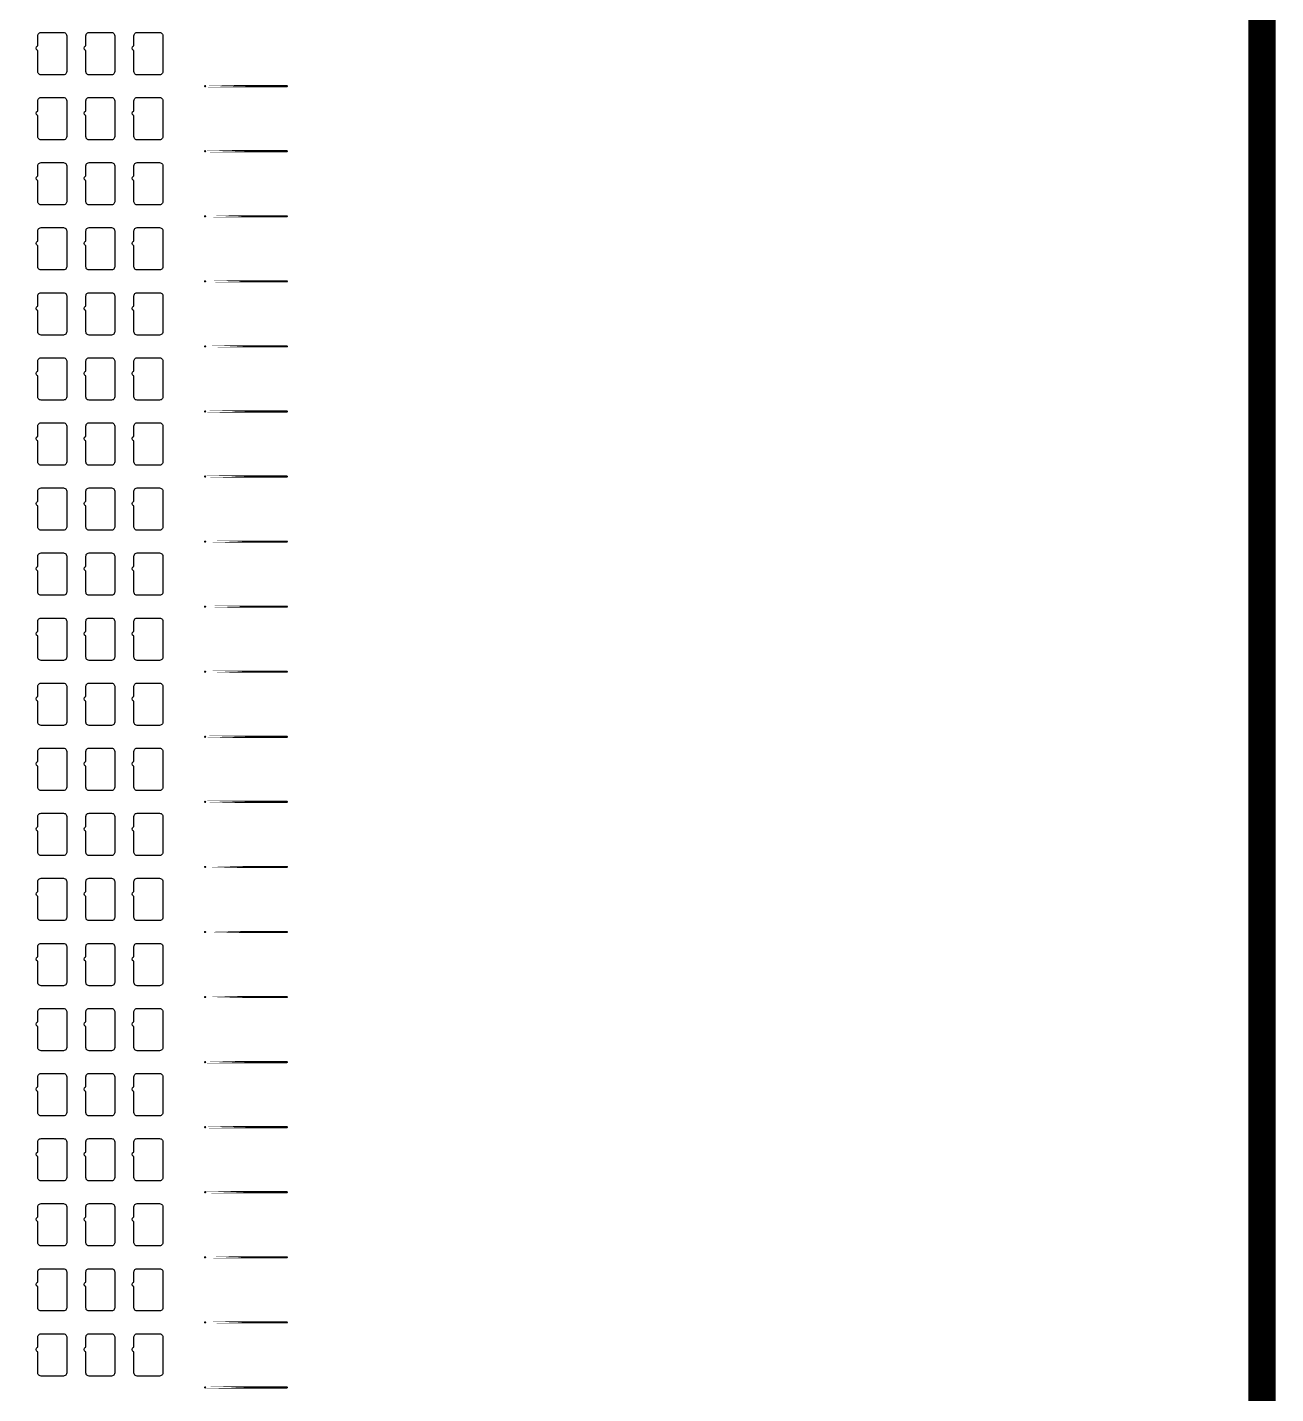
# Model space of a CAD drawing. Extents: x 11 to 212, y 11 to 212.
# Drawn here: x 165.9 to 211.7, y 60.8 to 111 of the extents above; entities that cross this region are included whole.
import ezdxf

# ---------------------------------------------------------------- set-up
doc = ezdxf.new("R2010")
doc.units = 0
doc.layers.get('0').update_dxf_attribs({"linetype": 'continuous'})
doc.layers.add('C2', color=7, linetype='continuous')

# ---------------------------------------------------------------- blocks, each defined once
blk = doc.blocks.new('cutlineendpoint')
at = {"const_width": 0.04}
blk.add_lwpolyline([(-0.02, 0, 1), (0.02, 0, 1)], format="xyb", close=True, dxfattribs=at)

msp = doc.modelspace()

# ---------------------------------------------------------------- linework, layer by layer
at = {"layer": 'C2'}
for points, const_width in [([(11.2, 211.2), (211.2, 211.2), (211.2, 11.2), (11.2, 11.2)], 1), ([(172.4, 108.812), (175.4, 108.812)], 0.08), ([(172.4, 106.424), (175.4, 106.424)], 0.08), ([(172.4, 104.035), (175.4, 104.035)], 0.08), ([(172.4, 101.647), (175.4, 101.647)], 0.08), ([(172.4, 99.259), (175.4, 99.259)], 0.08), ([(172.4, 96.871), (175.4, 96.871)], 0.08), ([(172.4, 94.482), (175.4, 94.482)], 0.08), ([(172.4, 92.094), (175.4, 92.094)], 0.08), ([(172.4, 89.706), (175.4, 89.706)], 0.08), ([(172.4, 87.318), (175.4, 87.318)], 0.08), ([(172.4, 84.929), (175.4, 84.929)], 0.08), ([(172.4, 82.541), (175.4, 82.541)], 0.08), ([(172.4, 80.153), (175.4, 80.153)], 0.08), ([(172.4, 77.765), (175.4, 77.765)], 0.08), ([(172.4, 75.376), (175.4, 75.376)], 0.08), ([(172.4, 72.988), (175.4, 72.988)], 0.08), ([(172.4, 70.6), (175.4, 70.6)], 0.08), ([(172.4, 68.212), (175.4, 68.212)], 0.08), ([(172.4, 65.824), (175.4, 65.824)], 0.08), ([(172.4, 63.435), (175.4, 63.435)], 0.08), ([(172.4, 61.047), (175.4, 61.047)], 0.08)]:
    msp.add_lwpolyline(points, close=True, dxfattribs=dict(at, const_width=const_width))
for points in [[(167.2, 110.782), (167.23, 110.778), (167.259, 110.767), (167.283, 110.748), (167.302, 110.724), (167.314, 110.695), (167.318, 110.665), (167.318, 109.347), (167.314, 109.317), (167.302, 109.288), (167.283, 109.264), (167.259, 109.245), (167.23, 109.233), (167.2, 109.229), (166.376, 109.229), (166.346, 109.233), (166.318, 109.245), (166.293, 109.264), (166.275, 109.288), (166.263, 109.317), (166.259, 109.347), (166.259, 110.12), (166.241, 110.124), (166.207, 110.159), (166.194, 110.206), (166.207, 110.253), (166.241, 110.287), (166.259, 110.292), (166.259, 110.665), (166.263, 110.695), (166.275, 110.724), (166.293, 110.748), (166.318, 110.767), (166.346, 110.778), (166.376, 110.782)], [(168.965, 110.782), (168.995, 110.778), (169.024, 110.767), (169.048, 110.748), (169.067, 110.724), (169.078, 110.695), (169.082, 110.665), (169.082, 109.347), (169.078, 109.317), (169.067, 109.288), (169.048, 109.264), (169.024, 109.245), (168.995, 109.233), (168.965, 109.229), (168.141, 109.229), (168.111, 109.233), (168.082, 109.245), (168.058, 109.264), (168.039, 109.288), (168.028, 109.317), (168.024, 109.347), (168.024, 110.12), (168.006, 110.124), (167.971, 110.159), (167.959, 110.206), (167.971, 110.253), (168.006, 110.287), (168.024, 110.292), (168.024, 110.665), (168.028, 110.695), (168.039, 110.724), (168.058, 110.748), (168.082, 110.767), (168.111, 110.778), (168.141, 110.782)], [(170.729, 110.782), (170.76, 110.778), (170.788, 110.767), (170.813, 110.748), (170.831, 110.724), (170.843, 110.695), (170.847, 110.665), (170.847, 109.347), (170.843, 109.317), (170.831, 109.288), (170.813, 109.264), (170.788, 109.245), (170.76, 109.233), (170.729, 109.229), (169.906, 109.229), (169.875, 109.233), (169.847, 109.245), (169.823, 109.264), (169.804, 109.288), (169.792, 109.317), (169.788, 109.347), (169.788, 110.12), (169.771, 110.124), (169.736, 110.159), (169.724, 110.206), (169.736, 110.253), (169.771, 110.287), (169.788, 110.292), (169.788, 110.665), (169.792, 110.695), (169.804, 110.724), (169.823, 110.748), (169.847, 110.767), (169.875, 110.778), (169.906, 110.782)], [(167.2, 108.394), (167.23, 108.39), (167.259, 108.378), (167.283, 108.36), (167.302, 108.335), (167.314, 108.307), (167.318, 108.276), (167.318, 106.959), (167.314, 106.928), (167.302, 106.9), (167.283, 106.876), (167.259, 106.857), (167.23, 106.845), (167.2, 106.841), (166.376, 106.841), (166.346, 106.845), (166.318, 106.857), (166.293, 106.876), (166.275, 106.9), (166.263, 106.928), (166.259, 106.959), (166.259, 107.731), (166.241, 107.736), (166.207, 107.771), (166.194, 107.818), (166.207, 107.865), (166.241, 107.899), (166.259, 107.904), (166.259, 108.276), (166.263, 108.307), (166.275, 108.335), (166.293, 108.36), (166.318, 108.378), (166.346, 108.39), (166.376, 108.394)], [(168.965, 108.394), (168.995, 108.39), (169.024, 108.378), (169.048, 108.36), (169.067, 108.335), (169.078, 108.307), (169.082, 108.276), (169.082, 106.959), (169.078, 106.928), (169.067, 106.9), (169.048, 106.876), (169.024, 106.857), (168.995, 106.845), (168.965, 106.841), (168.141, 106.841), (168.111, 106.845), (168.082, 106.857), (168.058, 106.876), (168.039, 106.9), (168.028, 106.928), (168.024, 106.959), (168.024, 107.731), (168.006, 107.736), (167.971, 107.771), (167.959, 107.818), (167.971, 107.865), (168.006, 107.899), (168.024, 107.904), (168.024, 108.276), (168.028, 108.307), (168.039, 108.335), (168.058, 108.36), (168.082, 108.378), (168.111, 108.39), (168.141, 108.394)], [(170.729, 108.394), (170.76, 108.39), (170.788, 108.378), (170.813, 108.36), (170.831, 108.335), (170.843, 108.307), (170.847, 108.276), (170.847, 106.959), (170.843, 106.928), (170.831, 106.9), (170.813, 106.876), (170.788, 106.857), (170.76, 106.845), (170.729, 106.841), (169.906, 106.841), (169.875, 106.845), (169.847, 106.857), (169.823, 106.876), (169.804, 106.9), (169.792, 106.928), (169.788, 106.959), (169.788, 107.731), (169.771, 107.736), (169.736, 107.771), (169.724, 107.818), (169.736, 107.865), (169.771, 107.899), (169.788, 107.904), (169.788, 108.276), (169.792, 108.307), (169.804, 108.335), (169.823, 108.36), (169.847, 108.378), (169.875, 108.39), (169.906, 108.394)], [(167.2, 106.006), (167.23, 106.002), (167.259, 105.99), (167.283, 105.971), (167.302, 105.947), (167.314, 105.919), (167.318, 105.888), (167.318, 104.571), (167.314, 104.54), (167.302, 104.512), (167.283, 104.487), (167.259, 104.469), (167.23, 104.457), (167.2, 104.453), (166.376, 104.453), (166.346, 104.457), (166.318, 104.469), (166.293, 104.487), (166.275, 104.512), (166.263, 104.54), (166.259, 104.571), (166.259, 105.343), (166.241, 105.348), (166.207, 105.382), (166.194, 105.429), (166.207, 105.476), (166.241, 105.511), (166.259, 105.516), (166.259, 105.888), (166.263, 105.919), (166.275, 105.947), (166.293, 105.971), (166.318, 105.99), (166.346, 106.002), (166.376, 106.006)], [(168.965, 106.006), (168.995, 106.002), (169.024, 105.99), (169.048, 105.971), (169.067, 105.947), (169.078, 105.919), (169.082, 105.888), (169.082, 104.571), (169.078, 104.54), (169.067, 104.512), (169.048, 104.487), (169.024, 104.469), (168.995, 104.457), (168.965, 104.453), (168.141, 104.453), (168.111, 104.457), (168.082, 104.469), (168.058, 104.487), (168.039, 104.512), (168.028, 104.54), (168.024, 104.571), (168.024, 105.343), (168.006, 105.348), (167.971, 105.382), (167.959, 105.429), (167.971, 105.476), (168.006, 105.511), (168.024, 105.516), (168.024, 105.888), (168.028, 105.919), (168.039, 105.947), (168.058, 105.971), (168.082, 105.99), (168.111, 106.002), (168.141, 106.006)], [(170.729, 106.006), (170.76, 106.002), (170.788, 105.99), (170.813, 105.971), (170.831, 105.947), (170.843, 105.919), (170.847, 105.888), (170.847, 104.571), (170.843, 104.54), (170.831, 104.512), (170.813, 104.487), (170.788, 104.469), (170.76, 104.457), (170.729, 104.453), (169.906, 104.453), (169.875, 104.457), (169.847, 104.469), (169.823, 104.487), (169.804, 104.512), (169.792, 104.54), (169.788, 104.571), (169.788, 105.343), (169.771, 105.348), (169.736, 105.382), (169.724, 105.429), (169.736, 105.476), (169.771, 105.511), (169.788, 105.516), (169.788, 105.888), (169.792, 105.919), (169.804, 105.947), (169.823, 105.971), (169.847, 105.99), (169.875, 106.002), (169.906, 106.006)], [(167.2, 103.618), (167.23, 103.614), (167.259, 103.602), (167.283, 103.583), (167.302, 103.559), (167.314, 103.53), (167.318, 103.5), (167.318, 102.182), (167.314, 102.152), (167.302, 102.124), (167.283, 102.099), (167.259, 102.08), (167.23, 102.069), (167.2, 102.065), (166.376, 102.065), (166.346, 102.069), (166.318, 102.08), (166.293, 102.099), (166.275, 102.124), (166.263, 102.152), (166.259, 102.182), (166.259, 102.955), (166.241, 102.96), (166.207, 102.994), (166.194, 103.041), (166.207, 103.088), (166.241, 103.123), (166.259, 103.127), (166.259, 103.5), (166.263, 103.53), (166.275, 103.559), (166.293, 103.583), (166.318, 103.602), (166.346, 103.614), (166.376, 103.618)], [(168.965, 103.618), (168.995, 103.614), (169.024, 103.602), (169.048, 103.583), (169.067, 103.559), (169.078, 103.53), (169.082, 103.5), (169.082, 102.182), (169.078, 102.152), (169.067, 102.124), (169.048, 102.099), (169.024, 102.08), (168.995, 102.069), (168.965, 102.065), (168.141, 102.065), (168.111, 102.069), (168.082, 102.08), (168.058, 102.099), (168.039, 102.124), (168.028, 102.152), (168.024, 102.182), (168.024, 102.955), (168.006, 102.96), (167.971, 102.994), (167.959, 103.041), (167.971, 103.088), (168.006, 103.123), (168.024, 103.127), (168.024, 103.5), (168.028, 103.53), (168.039, 103.559), (168.058, 103.583), (168.082, 103.602), (168.111, 103.614), (168.141, 103.618)], [(170.729, 103.618), (170.76, 103.614), (170.788, 103.602), (170.813, 103.583), (170.831, 103.559), (170.843, 103.53), (170.847, 103.5), (170.847, 102.182), (170.843, 102.152), (170.831, 102.124), (170.813, 102.099), (170.788, 102.08), (170.76, 102.069), (170.729, 102.065), (169.906, 102.065), (169.875, 102.069), (169.847, 102.08), (169.823, 102.099), (169.804, 102.124), (169.792, 102.152), (169.788, 102.182), (169.788, 102.955), (169.771, 102.96), (169.736, 102.994), (169.724, 103.041), (169.736, 103.088), (169.771, 103.123), (169.788, 103.127), (169.788, 103.5), (169.792, 103.53), (169.804, 103.559), (169.823, 103.583), (169.847, 103.602), (169.875, 103.614), (169.906, 103.618)], [(167.2, 101.229), (167.23, 101.225), (167.259, 101.214), (167.283, 101.195), (167.302, 101.171), (167.314, 101.142), (167.318, 101.112), (167.318, 99.794), (167.314, 99.764), (167.302, 99.735), (167.283, 99.711), (167.259, 99.692), (167.23, 99.68), (167.2, 99.676), (166.376, 99.676), (166.346, 99.68), (166.318, 99.692), (166.293, 99.711), (166.275, 99.735), (166.263, 99.764), (166.259, 99.794), (166.259, 100.567), (166.241, 100.571), (166.207, 100.606), (166.194, 100.653), (166.207, 100.7), (166.241, 100.734), (166.259, 100.739), (166.259, 101.112), (166.263, 101.142), (166.275, 101.171), (166.293, 101.195), (166.318, 101.214), (166.346, 101.225), (166.376, 101.229)], [(168.965, 101.229), (168.995, 101.225), (169.024, 101.214), (169.048, 101.195), (169.067, 101.171), (169.078, 101.142), (169.082, 101.112), (169.082, 99.794), (169.078, 99.764), (169.067, 99.735), (169.048, 99.711), (169.024, 99.692), (168.995, 99.68), (168.965, 99.676), (168.141, 99.676), (168.111, 99.68), (168.082, 99.692), (168.058, 99.711), (168.039, 99.735), (168.028, 99.764), (168.024, 99.794), (168.024, 100.567), (168.006, 100.571), (167.971, 100.606), (167.959, 100.653), (167.971, 100.7), (168.006, 100.734), (168.024, 100.739), (168.024, 101.112), (168.028, 101.142), (168.039, 101.171), (168.058, 101.195), (168.082, 101.214), (168.111, 101.225), (168.141, 101.229)], [(170.729, 101.229), (170.76, 101.225), (170.788, 101.214), (170.813, 101.195), (170.831, 101.171), (170.843, 101.142), (170.847, 101.112), (170.847, 99.794), (170.843, 99.764), (170.831, 99.735), (170.813, 99.711), (170.788, 99.692), (170.76, 99.68), (170.729, 99.676), (169.906, 99.676), (169.875, 99.68), (169.847, 99.692), (169.823, 99.711), (169.804, 99.735), (169.792, 99.764), (169.788, 99.794), (169.788, 100.567), (169.771, 100.571), (169.736, 100.606), (169.724, 100.653), (169.736, 100.7), (169.771, 100.734), (169.788, 100.739), (169.788, 101.112), (169.792, 101.142), (169.804, 101.171), (169.823, 101.195), (169.847, 101.214), (169.875, 101.225), (169.906, 101.229)], [(167.2, 98.841), (167.23, 98.837), (167.259, 98.825), (167.283, 98.807), (167.302, 98.782), (167.314, 98.754), (167.318, 98.724), (167.318, 97.406), (167.314, 97.375), (167.302, 97.347), (167.283, 97.323), (167.259, 97.304), (167.23, 97.292), (167.2, 97.288), (166.376, 97.288), (166.346, 97.292), (166.318, 97.304), (166.293, 97.323), (166.275, 97.347), (166.263, 97.375), (166.259, 97.406), (166.259, 98.178), (166.241, 98.183), (166.207, 98.218), (166.194, 98.265), (166.207, 98.312), (166.241, 98.346), (166.259, 98.351), (166.259, 98.724), (166.263, 98.754), (166.275, 98.782), (166.293, 98.807), (166.318, 98.825), (166.346, 98.837), (166.376, 98.841)], [(168.965, 98.841), (168.995, 98.837), (169.024, 98.825), (169.048, 98.807), (169.067, 98.782), (169.078, 98.754), (169.082, 98.724), (169.082, 97.406), (169.078, 97.375), (169.067, 97.347), (169.048, 97.323), (169.024, 97.304), (168.995, 97.292), (168.965, 97.288), (168.141, 97.288), (168.111, 97.292), (168.082, 97.304), (168.058, 97.323), (168.039, 97.347), (168.028, 97.375), (168.024, 97.406), (168.024, 98.178), (168.006, 98.183), (167.971, 98.218), (167.959, 98.265), (167.971, 98.312), (168.006, 98.346), (168.024, 98.351), (168.024, 98.724), (168.028, 98.754), (168.039, 98.782), (168.058, 98.807), (168.082, 98.825), (168.111, 98.837), (168.141, 98.841)], [(170.729, 98.841), (170.76, 98.837), (170.788, 98.825), (170.813, 98.807), (170.831, 98.782), (170.843, 98.754), (170.847, 98.724), (170.847, 97.406), (170.843, 97.375), (170.831, 97.347), (170.813, 97.323), (170.788, 97.304), (170.76, 97.292), (170.729, 97.288), (169.906, 97.288), (169.875, 97.292), (169.847, 97.304), (169.823, 97.323), (169.804, 97.347), (169.792, 97.375), (169.788, 97.406), (169.788, 98.178), (169.771, 98.183), (169.736, 98.218), (169.724, 98.265), (169.736, 98.312), (169.771, 98.346), (169.788, 98.351), (169.788, 98.724), (169.792, 98.754), (169.804, 98.782), (169.823, 98.807), (169.847, 98.825), (169.875, 98.837), (169.906, 98.841)], [(167.2, 96.453), (167.23, 96.449), (167.259, 96.437), (167.283, 96.418), (167.302, 96.394), (167.314, 96.366), (167.318, 96.335), (167.318, 95.018), (167.314, 94.987), (167.302, 94.959), (167.283, 94.934), (167.259, 94.916), (167.23, 94.904), (167.2, 94.9), (166.376, 94.9), (166.346, 94.904), (166.318, 94.916), (166.293, 94.934), (166.275, 94.959), (166.263, 94.987), (166.259, 95.018), (166.259, 95.79), (166.241, 95.795), (166.207, 95.829), (166.194, 95.876), (166.207, 95.924), (166.241, 95.958), (166.259, 95.963), (166.259, 96.335), (166.263, 96.366), (166.275, 96.394), (166.293, 96.418), (166.318, 96.437), (166.346, 96.449), (166.376, 96.453)], [(168.965, 96.453), (168.995, 96.449), (169.024, 96.437), (169.048, 96.418), (169.067, 96.394), (169.078, 96.366), (169.082, 96.335), (169.082, 95.018), (169.078, 94.987), (169.067, 94.959), (169.048, 94.934), (169.024, 94.916), (168.995, 94.904), (168.965, 94.9), (168.141, 94.9), (168.111, 94.904), (168.082, 94.916), (168.058, 94.934), (168.039, 94.959), (168.028, 94.987), (168.024, 95.018), (168.024, 95.79), (168.006, 95.795), (167.971, 95.829), (167.959, 95.876), (167.971, 95.924), (168.006, 95.958), (168.024, 95.963), (168.024, 96.335), (168.028, 96.366), (168.039, 96.394), (168.058, 96.418), (168.082, 96.437), (168.111, 96.449), (168.141, 96.453)], [(170.729, 96.453), (170.76, 96.449), (170.788, 96.437), (170.813, 96.418), (170.831, 96.394), (170.843, 96.366), (170.847, 96.335), (170.847, 95.018), (170.843, 94.987), (170.831, 94.959), (170.813, 94.934), (170.788, 94.916), (170.76, 94.904), (170.729, 94.9), (169.906, 94.9), (169.875, 94.904), (169.847, 94.916), (169.823, 94.934), (169.804, 94.959), (169.792, 94.987), (169.788, 95.018), (169.788, 95.79), (169.771, 95.795), (169.736, 95.829), (169.724, 95.876), (169.736, 95.924), (169.771, 95.958), (169.788, 95.963), (169.788, 96.335), (169.792, 96.366), (169.804, 96.394), (169.823, 96.418), (169.847, 96.437), (169.875, 96.449), (169.906, 96.453)], [(167.2, 94.065), (167.23, 94.061), (167.259, 94.049), (167.283, 94.03), (167.302, 94.006), (167.314, 93.978), (167.318, 93.947), (167.318, 92.629), (167.314, 92.599), (167.302, 92.571), (167.283, 92.546), (167.259, 92.528), (167.23, 92.516), (167.2, 92.512), (166.376, 92.512), (166.346, 92.516), (166.318, 92.528), (166.293, 92.546), (166.275, 92.571), (166.263, 92.599), (166.259, 92.629), (166.259, 93.402), (166.241, 93.407), (166.207, 93.441), (166.194, 93.488), (166.207, 93.535), (166.241, 93.57), (166.259, 93.574), (166.259, 93.947), (166.263, 93.978), (166.275, 94.006), (166.293, 94.03), (166.318, 94.049), (166.346, 94.061), (166.376, 94.065)], [(168.965, 94.065), (168.995, 94.061), (169.024, 94.049), (169.048, 94.03), (169.067, 94.006), (169.078, 93.978), (169.082, 93.947), (169.082, 92.629), (169.078, 92.599), (169.067, 92.571), (169.048, 92.546), (169.024, 92.528), (168.995, 92.516), (168.965, 92.512), (168.141, 92.512), (168.111, 92.516), (168.082, 92.528), (168.058, 92.546), (168.039, 92.571), (168.028, 92.599), (168.024, 92.629), (168.024, 93.402), (168.006, 93.407), (167.971, 93.441), (167.959, 93.488), (167.971, 93.535), (168.006, 93.57), (168.024, 93.574), (168.024, 93.947), (168.028, 93.978), (168.039, 94.006), (168.058, 94.03), (168.082, 94.049), (168.111, 94.061), (168.141, 94.065)], [(170.729, 94.065), (170.76, 94.061), (170.788, 94.049), (170.813, 94.03), (170.831, 94.006), (170.843, 93.978), (170.847, 93.947), (170.847, 92.629), (170.843, 92.599), (170.831, 92.571), (170.813, 92.546), (170.788, 92.528), (170.76, 92.516), (170.729, 92.512), (169.906, 92.512), (169.875, 92.516), (169.847, 92.528), (169.823, 92.546), (169.804, 92.571), (169.792, 92.599), (169.788, 92.629), (169.788, 93.402), (169.771, 93.407), (169.736, 93.441), (169.724, 93.488), (169.736, 93.535), (169.771, 93.57), (169.788, 93.574), (169.788, 93.947), (169.792, 93.978), (169.804, 94.006), (169.823, 94.03), (169.847, 94.049), (169.875, 94.061), (169.906, 94.065)], [(167.2, 91.676), (167.23, 91.672), (167.259, 91.661), (167.283, 91.642), (167.302, 91.618), (167.314, 91.589), (167.318, 91.559), (167.318, 90.241), (167.314, 90.211), (167.302, 90.182), (167.283, 90.158), (167.259, 90.139), (167.23, 90.128), (167.2, 90.124), (166.376, 90.124), (166.346, 90.128), (166.318, 90.139), (166.293, 90.158), (166.275, 90.182), (166.263, 90.211), (166.259, 90.241), (166.259, 91.014), (166.241, 91.018), (166.207, 91.053), (166.194, 91.1), (166.207, 91.147), (166.241, 91.182), (166.259, 91.186), (166.259, 91.559), (166.263, 91.589), (166.275, 91.618), (166.293, 91.642), (166.318, 91.661), (166.346, 91.672), (166.376, 91.676)], [(168.965, 91.676), (168.995, 91.672), (169.024, 91.661), (169.048, 91.642), (169.067, 91.618), (169.078, 91.589), (169.082, 91.559), (169.082, 90.241), (169.078, 90.211), (169.067, 90.182), (169.048, 90.158), (169.024, 90.139), (168.995, 90.128), (168.965, 90.124), (168.141, 90.124), (168.111, 90.128), (168.082, 90.139), (168.058, 90.158), (168.039, 90.182), (168.028, 90.211), (168.024, 90.241), (168.024, 91.014), (168.006, 91.018), (167.971, 91.053), (167.959, 91.1), (167.971, 91.147), (168.006, 91.182), (168.024, 91.186), (168.024, 91.559), (168.028, 91.589), (168.039, 91.618), (168.058, 91.642), (168.082, 91.661), (168.111, 91.672), (168.141, 91.676)], [(170.729, 91.676), (170.76, 91.672), (170.788, 91.661), (170.813, 91.642), (170.831, 91.618), (170.843, 91.589), (170.847, 91.559), (170.847, 90.241), (170.843, 90.211), (170.831, 90.182), (170.813, 90.158), (170.788, 90.139), (170.76, 90.128), (170.729, 90.124), (169.906, 90.124), (169.875, 90.128), (169.847, 90.139), (169.823, 90.158), (169.804, 90.182), (169.792, 90.211), (169.788, 90.241), (169.788, 91.014), (169.771, 91.018), (169.736, 91.053), (169.724, 91.1), (169.736, 91.147), (169.771, 91.182), (169.788, 91.186), (169.788, 91.559), (169.792, 91.589), (169.804, 91.618), (169.823, 91.642), (169.847, 91.661), (169.875, 91.672), (169.906, 91.676)], [(167.2, 89.288), (167.23, 89.284), (167.259, 89.272), (167.283, 89.254), (167.302, 89.229), (167.314, 89.201), (167.318, 89.171), (167.318, 87.853), (167.314, 87.822), (167.302, 87.794), (167.283, 87.77), (167.259, 87.751), (167.23, 87.739), (167.2, 87.735), (166.376, 87.735), (166.346, 87.739), (166.318, 87.751), (166.293, 87.77), (166.275, 87.794), (166.263, 87.822), (166.259, 87.853), (166.259, 88.626), (166.241, 88.63), (166.207, 88.665), (166.194, 88.712), (166.207, 88.759), (166.241, 88.793), (166.259, 88.798), (166.259, 89.171), (166.263, 89.201), (166.275, 89.229), (166.293, 89.254), (166.318, 89.272), (166.346, 89.284), (166.376, 89.288)], [(168.965, 89.288), (168.995, 89.284), (169.024, 89.272), (169.048, 89.254), (169.067, 89.229), (169.078, 89.201), (169.082, 89.171), (169.082, 87.853), (169.078, 87.822), (169.067, 87.794), (169.048, 87.77), (169.024, 87.751), (168.995, 87.739), (168.965, 87.735), (168.141, 87.735), (168.111, 87.739), (168.082, 87.751), (168.058, 87.77), (168.039, 87.794), (168.028, 87.822), (168.024, 87.853), (168.024, 88.626), (168.006, 88.63), (167.971, 88.665), (167.959, 88.712), (167.971, 88.759), (168.006, 88.793), (168.024, 88.798), (168.024, 89.171), (168.028, 89.201), (168.039, 89.229), (168.058, 89.254), (168.082, 89.272), (168.111, 89.284), (168.141, 89.288)], [(170.729, 89.288), (170.76, 89.284), (170.788, 89.272), (170.813, 89.254), (170.831, 89.229), (170.843, 89.201), (170.847, 89.171), (170.847, 87.853), (170.843, 87.822), (170.831, 87.794), (170.813, 87.77), (170.788, 87.751), (170.76, 87.739), (170.729, 87.735), (169.906, 87.735), (169.875, 87.739), (169.847, 87.751), (169.823, 87.77), (169.804, 87.794), (169.792, 87.822), (169.788, 87.853), (169.788, 88.626), (169.771, 88.63), (169.736, 88.665), (169.724, 88.712), (169.736, 88.759), (169.771, 88.793), (169.788, 88.798), (169.788, 89.171), (169.792, 89.201), (169.804, 89.229), (169.823, 89.254), (169.847, 89.272), (169.875, 89.284), (169.906, 89.288)], [(167.2, 86.9), (167.23, 86.896), (167.259, 86.884), (167.283, 86.866), (167.302, 86.841), (167.314, 86.813), (167.318, 86.782), (167.318, 85.465), (167.314, 85.434), (167.302, 85.406), (167.283, 85.382), (167.259, 85.363), (167.23, 85.351), (167.2, 85.347), (166.376, 85.347), (166.346, 85.351), (166.318, 85.363), (166.293, 85.382), (166.275, 85.406), (166.263, 85.434), (166.259, 85.465), (166.259, 86.237), (166.241, 86.242), (166.207, 86.276), (166.194, 86.324), (166.207, 86.371), (166.241, 86.405), (166.259, 86.41), (166.259, 86.782), (166.263, 86.813), (166.275, 86.841), (166.293, 86.866), (166.318, 86.884), (166.346, 86.896), (166.376, 86.9)], [(168.965, 86.9), (168.995, 86.896), (169.024, 86.884), (169.048, 86.866), (169.067, 86.841), (169.078, 86.813), (169.082, 86.782), (169.082, 85.465), (169.078, 85.434), (169.067, 85.406), (169.048, 85.382), (169.024, 85.363), (168.995, 85.351), (168.965, 85.347), (168.141, 85.347), (168.111, 85.351), (168.082, 85.363), (168.058, 85.382), (168.039, 85.406), (168.028, 85.434), (168.024, 85.465), (168.024, 86.237), (168.006, 86.242), (167.971, 86.276), (167.959, 86.324), (167.971, 86.371), (168.006, 86.405), (168.024, 86.41), (168.024, 86.782), (168.028, 86.813), (168.039, 86.841), (168.058, 86.866), (168.082, 86.884), (168.111, 86.896), (168.141, 86.9)], [(170.729, 86.9), (170.76, 86.896), (170.788, 86.884), (170.813, 86.866), (170.831, 86.841), (170.843, 86.813), (170.847, 86.782), (170.847, 85.465), (170.843, 85.434), (170.831, 85.406), (170.813, 85.382), (170.788, 85.363), (170.76, 85.351), (170.729, 85.347), (169.906, 85.347), (169.875, 85.351), (169.847, 85.363), (169.823, 85.382), (169.804, 85.406), (169.792, 85.434), (169.788, 85.465), (169.788, 86.237), (169.771, 86.242), (169.736, 86.276), (169.724, 86.324), (169.736, 86.371), (169.771, 86.405), (169.788, 86.41), (169.788, 86.782), (169.792, 86.813), (169.804, 86.841), (169.823, 86.866), (169.847, 86.884), (169.875, 86.896), (169.906, 86.9)], [(167.2, 84.512), (167.23, 84.508), (167.259, 84.496), (167.283, 84.477), (167.302, 84.453), (167.314, 84.425), (167.318, 84.394), (167.318, 83.076), (167.314, 83.046), (167.302, 83.018), (167.283, 82.993), (167.259, 82.975), (167.23, 82.963), (167.2, 82.959), (166.376, 82.959), (166.346, 82.963), (166.318, 82.975), (166.293, 82.993), (166.275, 83.018), (166.263, 83.046), (166.259, 83.076), (166.259, 83.849), (166.241, 83.854), (166.207, 83.888), (166.194, 83.935), (166.207, 83.982), (166.241, 84.017), (166.259, 84.022), (166.259, 84.394), (166.263, 84.425), (166.275, 84.453), (166.293, 84.477), (166.318, 84.496), (166.346, 84.508), (166.376, 84.512)], [(168.965, 84.512), (168.995, 84.508), (169.024, 84.496), (169.048, 84.477), (169.067, 84.453), (169.078, 84.425), (169.082, 84.394), (169.082, 83.076), (169.078, 83.046), (169.067, 83.018), (169.048, 82.993), (169.024, 82.975), (168.995, 82.963), (168.965, 82.959), (168.141, 82.959), (168.111, 82.963), (168.082, 82.975), (168.058, 82.993), (168.039, 83.018), (168.028, 83.046), (168.024, 83.076), (168.024, 83.849), (168.006, 83.854), (167.971, 83.888), (167.959, 83.935), (167.971, 83.982), (168.006, 84.017), (168.024, 84.022), (168.024, 84.394), (168.028, 84.425), (168.039, 84.453), (168.058, 84.477), (168.082, 84.496), (168.111, 84.508), (168.141, 84.512)], [(170.729, 84.512), (170.76, 84.508), (170.788, 84.496), (170.813, 84.477), (170.831, 84.453), (170.843, 84.425), (170.847, 84.394), (170.847, 83.076), (170.843, 83.046), (170.831, 83.018), (170.813, 82.993), (170.788, 82.975), (170.76, 82.963), (170.729, 82.959), (169.906, 82.959), (169.875, 82.963), (169.847, 82.975), (169.823, 82.993), (169.804, 83.018), (169.792, 83.046), (169.788, 83.076), (169.788, 83.849), (169.771, 83.854), (169.736, 83.888), (169.724, 83.935), (169.736, 83.982), (169.771, 84.017), (169.788, 84.022), (169.788, 84.394), (169.792, 84.425), (169.804, 84.453), (169.823, 84.477), (169.847, 84.496), (169.875, 84.508), (169.906, 84.512)], [(167.2, 82.124), (167.23, 82.12), (167.259, 82.108), (167.283, 82.089), (167.302, 82.065), (167.314, 82.036), (167.318, 82.006), (167.318, 80.688), (167.314, 80.658), (167.302, 80.629), (167.283, 80.605), (167.259, 80.586), (167.23, 80.575), (167.2, 80.571), (166.376, 80.571), (166.346, 80.575), (166.318, 80.586), (166.293, 80.605), (166.275, 80.629), (166.263, 80.658), (166.259, 80.688), (166.259, 81.461), (166.241, 81.466), (166.207, 81.5), (166.194, 81.547), (166.207, 81.594), (166.241, 81.629), (166.259, 81.633), (166.259, 82.006), (166.263, 82.036), (166.275, 82.065), (166.293, 82.089), (166.318, 82.108), (166.346, 82.12), (166.376, 82.124)], [(168.965, 82.124), (168.995, 82.12), (169.024, 82.108), (169.048, 82.089), (169.067, 82.065), (169.078, 82.036), (169.082, 82.006), (169.082, 80.688), (169.078, 80.658), (169.067, 80.629), (169.048, 80.605), (169.024, 80.586), (168.995, 80.575), (168.965, 80.571), (168.141, 80.571), (168.111, 80.575), (168.082, 80.586), (168.058, 80.605), (168.039, 80.629), (168.028, 80.658), (168.024, 80.688), (168.024, 81.461), (168.006, 81.466), (167.971, 81.5), (167.959, 81.547), (167.971, 81.594), (168.006, 81.629), (168.024, 81.633), (168.024, 82.006), (168.028, 82.036), (168.039, 82.065), (168.058, 82.089), (168.082, 82.108), (168.111, 82.12), (168.141, 82.124)], [(170.729, 82.124), (170.76, 82.12), (170.788, 82.108), (170.813, 82.089), (170.831, 82.065), (170.843, 82.036), (170.847, 82.006), (170.847, 80.688), (170.843, 80.658), (170.831, 80.629), (170.813, 80.605), (170.788, 80.586), (170.76, 80.575), (170.729, 80.571), (169.906, 80.571), (169.875, 80.575), (169.847, 80.586), (169.823, 80.605), (169.804, 80.629), (169.792, 80.658), (169.788, 80.688), (169.788, 81.461), (169.771, 81.466), (169.736, 81.5), (169.724, 81.547), (169.736, 81.594), (169.771, 81.629), (169.788, 81.633), (169.788, 82.006), (169.792, 82.036), (169.804, 82.065), (169.823, 82.089), (169.847, 82.108), (169.875, 82.12), (169.906, 82.124)], [(167.2, 79.735), (167.23, 79.731), (167.259, 79.72), (167.283, 79.701), (167.302, 79.676), (167.314, 79.648), (167.318, 79.618), (167.318, 78.3), (167.314, 78.27), (167.302, 78.241), (167.283, 78.217), (167.259, 78.198), (167.23, 78.186), (167.2, 78.182), (166.376, 78.182), (166.346, 78.186), (166.318, 78.198), (166.293, 78.217), (166.275, 78.241), (166.263, 78.27), (166.259, 78.3), (166.259, 79.073), (166.241, 79.077), (166.207, 79.112), (166.194, 79.159), (166.207, 79.206), (166.241, 79.24), (166.259, 79.245), (166.259, 79.618), (166.263, 79.648), (166.275, 79.676), (166.293, 79.701), (166.318, 79.72), (166.346, 79.731), (166.376, 79.735)], [(168.965, 79.735), (168.995, 79.731), (169.024, 79.72), (169.048, 79.701), (169.067, 79.676), (169.078, 79.648), (169.082, 79.618), (169.082, 78.3), (169.078, 78.27), (169.067, 78.241), (169.048, 78.217), (169.024, 78.198), (168.995, 78.186), (168.965, 78.182), (168.141, 78.182), (168.111, 78.186), (168.082, 78.198), (168.058, 78.217), (168.039, 78.241), (168.028, 78.27), (168.024, 78.3), (168.024, 79.073), (168.006, 79.077), (167.971, 79.112), (167.959, 79.159), (167.971, 79.206), (168.006, 79.24), (168.024, 79.245), (168.024, 79.618), (168.028, 79.648), (168.039, 79.676), (168.058, 79.701), (168.082, 79.72), (168.111, 79.731), (168.141, 79.735)], [(170.729, 79.735), (170.76, 79.731), (170.788, 79.72), (170.813, 79.701), (170.831, 79.676), (170.843, 79.648), (170.847, 79.618), (170.847, 78.3), (170.843, 78.27), (170.831, 78.241), (170.813, 78.217), (170.788, 78.198), (170.76, 78.186), (170.729, 78.182), (169.906, 78.182), (169.875, 78.186), (169.847, 78.198), (169.823, 78.217), (169.804, 78.241), (169.792, 78.27), (169.788, 78.3), (169.788, 79.073), (169.771, 79.077), (169.736, 79.112), (169.724, 79.159), (169.736, 79.206), (169.771, 79.24), (169.788, 79.245), (169.788, 79.618), (169.792, 79.648), (169.804, 79.676), (169.823, 79.701), (169.847, 79.72), (169.875, 79.731), (169.906, 79.735)], [(167.2, 77.347), (167.23, 77.343), (167.259, 77.331), (167.283, 77.313), (167.302, 77.288), (167.314, 77.26), (167.318, 77.229), (167.318, 75.912), (167.314, 75.881), (167.302, 75.853), (167.283, 75.829), (167.259, 75.81), (167.23, 75.798), (167.2, 75.794), (166.376, 75.794), (166.346, 75.798), (166.318, 75.81), (166.293, 75.829), (166.275, 75.853), (166.263, 75.881), (166.259, 75.912), (166.259, 76.684), (166.241, 76.689), (166.207, 76.724), (166.194, 76.771), (166.207, 76.818), (166.241, 76.852), (166.259, 76.857), (166.259, 77.229), (166.263, 77.26), (166.275, 77.288), (166.293, 77.313), (166.318, 77.331), (166.346, 77.343), (166.376, 77.347)], [(168.965, 77.347), (168.995, 77.343), (169.024, 77.331), (169.048, 77.313), (169.067, 77.288), (169.078, 77.26), (169.082, 77.229), (169.082, 75.912), (169.078, 75.881), (169.067, 75.853), (169.048, 75.829), (169.024, 75.81), (168.995, 75.798), (168.965, 75.794), (168.141, 75.794), (168.111, 75.798), (168.082, 75.81), (168.058, 75.829), (168.039, 75.853), (168.028, 75.881), (168.024, 75.912), (168.024, 76.684), (168.006, 76.689), (167.971, 76.724), (167.959, 76.771), (167.971, 76.818), (168.006, 76.852), (168.024, 76.857), (168.024, 77.229), (168.028, 77.26), (168.039, 77.288), (168.058, 77.313), (168.082, 77.331), (168.111, 77.343), (168.141, 77.347)], [(170.729, 77.347), (170.76, 77.343), (170.788, 77.331), (170.813, 77.313), (170.831, 77.288), (170.843, 77.26), (170.847, 77.229), (170.847, 75.912), (170.843, 75.881), (170.831, 75.853), (170.813, 75.829), (170.788, 75.81), (170.76, 75.798), (170.729, 75.794), (169.906, 75.794), (169.875, 75.798), (169.847, 75.81), (169.823, 75.829), (169.804, 75.853), (169.792, 75.881), (169.788, 75.912), (169.788, 76.684), (169.771, 76.689), (169.736, 76.724), (169.724, 76.771), (169.736, 76.818), (169.771, 76.852), (169.788, 76.857), (169.788, 77.229), (169.792, 77.26), (169.804, 77.288), (169.823, 77.313), (169.847, 77.331), (169.875, 77.343), (169.906, 77.347)], [(167.2, 74.959), (167.23, 74.955), (167.259, 74.943), (167.283, 74.924), (167.302, 74.9), (167.314, 74.872), (167.318, 74.841), (167.318, 73.524), (167.314, 73.493), (167.302, 73.465), (167.283, 73.44), (167.259, 73.422), (167.23, 73.41), (167.2, 73.406), (166.376, 73.406), (166.346, 73.41), (166.318, 73.422), (166.293, 73.44), (166.275, 73.465), (166.263, 73.493), (166.259, 73.524), (166.259, 74.296), (166.241, 74.301), (166.207, 74.335), (166.194, 74.382), (166.207, 74.429), (166.241, 74.464), (166.259, 74.469), (166.259, 74.841), (166.263, 74.872), (166.275, 74.9), (166.293, 74.924), (166.318, 74.943), (166.346, 74.955), (166.376, 74.959)], [(168.965, 74.959), (168.995, 74.955), (169.024, 74.943), (169.048, 74.924), (169.067, 74.9), (169.078, 74.872), (169.082, 74.841), (169.082, 73.524), (169.078, 73.493), (169.067, 73.465), (169.048, 73.44), (169.024, 73.422), (168.995, 73.41), (168.965, 73.406), (168.141, 73.406), (168.111, 73.41), (168.082, 73.422), (168.058, 73.44), (168.039, 73.465), (168.028, 73.493), (168.024, 73.524), (168.024, 74.296), (168.006, 74.301), (167.971, 74.335), (167.959, 74.382), (167.971, 74.429), (168.006, 74.464), (168.024, 74.469), (168.024, 74.841), (168.028, 74.872), (168.039, 74.9), (168.058, 74.924), (168.082, 74.943), (168.111, 74.955), (168.141, 74.959)], [(170.729, 74.959), (170.76, 74.955), (170.788, 74.943), (170.813, 74.924), (170.831, 74.9), (170.843, 74.872), (170.847, 74.841), (170.847, 73.524), (170.843, 73.493), (170.831, 73.465), (170.813, 73.44), (170.788, 73.422), (170.76, 73.41), (170.729, 73.406), (169.906, 73.406), (169.875, 73.41), (169.847, 73.422), (169.823, 73.44), (169.804, 73.465), (169.792, 73.493), (169.788, 73.524), (169.788, 74.296), (169.771, 74.301), (169.736, 74.335), (169.724, 74.382), (169.736, 74.429), (169.771, 74.464), (169.788, 74.469), (169.788, 74.841), (169.792, 74.872), (169.804, 74.9), (169.823, 74.924), (169.847, 74.943), (169.875, 74.955), (169.906, 74.959)], [(167.2, 72.571), (167.23, 72.567), (167.259, 72.555), (167.283, 72.536), (167.302, 72.512), (167.314, 72.483), (167.318, 72.453), (167.318, 71.135), (167.314, 71.105), (167.302, 71.076), (167.283, 71.052), (167.259, 71.033), (167.23, 71.022), (167.2, 71.018), (166.376, 71.018), (166.346, 71.022), (166.318, 71.033), (166.293, 71.052), (166.275, 71.076), (166.263, 71.105), (166.259, 71.135), (166.259, 71.908), (166.241, 71.913), (166.207, 71.947), (166.194, 71.994), (166.207, 72.041), (166.241, 72.076), (166.259, 72.08), (166.259, 72.453), (166.263, 72.483), (166.275, 72.512), (166.293, 72.536), (166.318, 72.555), (166.346, 72.567), (166.376, 72.571)], [(168.965, 72.571), (168.995, 72.567), (169.024, 72.555), (169.048, 72.536), (169.067, 72.512), (169.078, 72.483), (169.082, 72.453), (169.082, 71.135), (169.078, 71.105), (169.067, 71.076), (169.048, 71.052), (169.024, 71.033), (168.995, 71.022), (168.965, 71.018), (168.141, 71.018), (168.111, 71.022), (168.082, 71.033), (168.058, 71.052), (168.039, 71.076), (168.028, 71.105), (168.024, 71.135), (168.024, 71.908), (168.006, 71.913), (167.971, 71.947), (167.959, 71.994), (167.971, 72.041), (168.006, 72.076), (168.024, 72.08), (168.024, 72.453), (168.028, 72.483), (168.039, 72.512), (168.058, 72.536), (168.082, 72.555), (168.111, 72.567), (168.141, 72.571)], [(170.729, 72.571), (170.76, 72.567), (170.788, 72.555), (170.813, 72.536), (170.831, 72.512), (170.843, 72.483), (170.847, 72.453), (170.847, 71.135), (170.843, 71.105), (170.831, 71.076), (170.813, 71.052), (170.788, 71.033), (170.76, 71.022), (170.729, 71.018), (169.906, 71.018), (169.875, 71.022), (169.847, 71.033), (169.823, 71.052), (169.804, 71.076), (169.792, 71.105), (169.788, 71.135), (169.788, 71.908), (169.771, 71.913), (169.736, 71.947), (169.724, 71.994), (169.736, 72.041), (169.771, 72.076), (169.788, 72.08), (169.788, 72.453), (169.792, 72.483), (169.804, 72.512), (169.823, 72.536), (169.847, 72.555), (169.875, 72.567), (169.906, 72.571)], [(167.2, 70.182), (167.23, 70.178), (167.259, 70.167), (167.283, 70.148), (167.302, 70.124), (167.314, 70.095), (167.318, 70.065), (167.318, 68.747), (167.314, 68.717), (167.302, 68.688), (167.283, 68.664), (167.259, 68.645), (167.23, 68.633), (167.2, 68.629), (166.376, 68.629), (166.346, 68.633), (166.318, 68.645), (166.293, 68.664), (166.275, 68.688), (166.263, 68.717), (166.259, 68.747), (166.259, 69.52), (166.241, 69.524), (166.207, 69.559), (166.194, 69.606), (166.207, 69.653), (166.241, 69.687), (166.259, 69.692), (166.259, 70.065), (166.263, 70.095), (166.275, 70.124), (166.293, 70.148), (166.318, 70.167), (166.346, 70.178), (166.376, 70.182)], [(168.965, 70.182), (168.995, 70.178), (169.024, 70.167), (169.048, 70.148), (169.067, 70.124), (169.078, 70.095), (169.082, 70.065), (169.082, 68.747), (169.078, 68.717), (169.067, 68.688), (169.048, 68.664), (169.024, 68.645), (168.995, 68.633), (168.965, 68.629), (168.141, 68.629), (168.111, 68.633), (168.082, 68.645), (168.058, 68.664), (168.039, 68.688), (168.028, 68.717), (168.024, 68.747), (168.024, 69.52), (168.006, 69.524), (167.971, 69.559), (167.959, 69.606), (167.971, 69.653), (168.006, 69.687), (168.024, 69.692), (168.024, 70.065), (168.028, 70.095), (168.039, 70.124), (168.058, 70.148), (168.082, 70.167), (168.111, 70.178), (168.141, 70.182)], [(170.729, 70.182), (170.76, 70.178), (170.788, 70.167), (170.813, 70.148), (170.831, 70.124), (170.843, 70.095), (170.847, 70.065), (170.847, 68.747), (170.843, 68.717), (170.831, 68.688), (170.813, 68.664), (170.788, 68.645), (170.76, 68.633), (170.729, 68.629), (169.906, 68.629), (169.875, 68.633), (169.847, 68.645), (169.823, 68.664), (169.804, 68.688), (169.792, 68.717), (169.788, 68.747), (169.788, 69.52), (169.771, 69.524), (169.736, 69.559), (169.724, 69.606), (169.736, 69.653), (169.771, 69.687), (169.788, 69.692), (169.788, 70.065), (169.792, 70.095), (169.804, 70.124), (169.823, 70.148), (169.847, 70.167), (169.875, 70.178), (169.906, 70.182)], [(167.2, 67.794), (167.23, 67.79), (167.259, 67.778), (167.283, 67.76), (167.302, 67.735), (167.314, 67.707), (167.318, 67.676), (167.318, 66.359), (167.314, 66.328), (167.302, 66.3), (167.283, 66.276), (167.259, 66.257), (167.23, 66.245), (167.2, 66.241), (166.376, 66.241), (166.346, 66.245), (166.318, 66.257), (166.293, 66.276), (166.275, 66.3), (166.263, 66.328), (166.259, 66.359), (166.259, 67.131), (166.241, 67.136), (166.207, 67.171), (166.194, 67.218), (166.207, 67.265), (166.241, 67.299), (166.259, 67.304), (166.259, 67.676), (166.263, 67.707), (166.275, 67.735), (166.293, 67.76), (166.318, 67.778), (166.346, 67.79), (166.376, 67.794)], [(168.965, 67.794), (168.995, 67.79), (169.024, 67.778), (169.048, 67.76), (169.067, 67.735), (169.078, 67.707), (169.082, 67.676), (169.082, 66.359), (169.078, 66.328), (169.067, 66.3), (169.048, 66.276), (169.024, 66.257), (168.995, 66.245), (168.965, 66.241), (168.141, 66.241), (168.111, 66.245), (168.082, 66.257), (168.058, 66.276), (168.039, 66.3), (168.028, 66.328), (168.024, 66.359), (168.024, 67.131), (168.006, 67.136), (167.971, 67.171), (167.959, 67.218), (167.971, 67.265), (168.006, 67.299), (168.024, 67.304), (168.024, 67.676), (168.028, 67.707), (168.039, 67.735), (168.058, 67.76), (168.082, 67.778), (168.111, 67.79), (168.141, 67.794)], [(170.729, 67.794), (170.76, 67.79), (170.788, 67.778), (170.813, 67.76), (170.831, 67.735), (170.843, 67.707), (170.847, 67.676), (170.847, 66.359), (170.843, 66.328), (170.831, 66.3), (170.813, 66.276), (170.788, 66.257), (170.76, 66.245), (170.729, 66.241), (169.906, 66.241), (169.875, 66.245), (169.847, 66.257), (169.823, 66.276), (169.804, 66.3), (169.792, 66.328), (169.788, 66.359), (169.788, 67.131), (169.771, 67.136), (169.736, 67.171), (169.724, 67.218), (169.736, 67.265), (169.771, 67.299), (169.788, 67.304), (169.788, 67.676), (169.792, 67.707), (169.804, 67.735), (169.823, 67.76), (169.847, 67.778), (169.875, 67.79), (169.906, 67.794)], [(167.2, 65.406), (167.23, 65.402), (167.259, 65.39), (167.283, 65.371), (167.302, 65.347), (167.314, 65.319), (167.318, 65.288), (167.318, 63.971), (167.314, 63.94), (167.302, 63.912), (167.283, 63.887), (167.259, 63.869), (167.23, 63.857), (167.2, 63.853), (166.376, 63.853), (166.346, 63.857), (166.318, 63.869), (166.293, 63.887), (166.275, 63.912), (166.263, 63.94), (166.259, 63.971), (166.259, 64.743), (166.241, 64.748), (166.207, 64.782), (166.194, 64.829), (166.207, 64.876), (166.241, 64.911), (166.259, 64.916), (166.259, 65.288), (166.263, 65.319), (166.275, 65.347), (166.293, 65.371), (166.318, 65.39), (166.346, 65.402), (166.376, 65.406)], [(168.965, 65.406), (168.995, 65.402), (169.024, 65.39), (169.048, 65.371), (169.067, 65.347), (169.078, 65.319), (169.082, 65.288), (169.082, 63.971), (169.078, 63.94), (169.067, 63.912), (169.048, 63.887), (169.024, 63.869), (168.995, 63.857), (168.965, 63.853), (168.141, 63.853), (168.111, 63.857), (168.082, 63.869), (168.058, 63.887), (168.039, 63.912), (168.028, 63.94), (168.024, 63.971), (168.024, 64.743), (168.006, 64.748), (167.971, 64.782), (167.959, 64.829), (167.971, 64.876), (168.006, 64.911), (168.024, 64.916), (168.024, 65.288), (168.028, 65.319), (168.039, 65.347), (168.058, 65.371), (168.082, 65.39), (168.111, 65.402), (168.141, 65.406)], [(170.729, 65.406), (170.76, 65.402), (170.788, 65.39), (170.813, 65.371), (170.831, 65.347), (170.843, 65.319), (170.847, 65.288), (170.847, 63.971), (170.843, 63.94), (170.831, 63.912), (170.813, 63.887), (170.788, 63.869), (170.76, 63.857), (170.729, 63.853), (169.906, 63.853), (169.875, 63.857), (169.847, 63.869), (169.823, 63.887), (169.804, 63.912), (169.792, 63.94), (169.788, 63.971), (169.788, 64.743), (169.771, 64.748), (169.736, 64.782), (169.724, 64.829), (169.736, 64.876), (169.771, 64.911), (169.788, 64.916), (169.788, 65.288), (169.792, 65.319), (169.804, 65.347), (169.823, 65.371), (169.847, 65.39), (169.875, 65.402), (169.906, 65.406)], [(167.2, 63.018), (167.23, 63.014), (167.259, 63.002), (167.283, 62.983), (167.302, 62.959), (167.314, 62.93), (167.318, 62.9), (167.318, 61.582), (167.314, 61.552), (167.302, 61.524), (167.283, 61.499), (167.259, 61.48), (167.23, 61.469), (167.2, 61.465), (166.376, 61.465), (166.346, 61.469), (166.318, 61.48), (166.293, 61.499), (166.275, 61.524), (166.263, 61.552), (166.259, 61.582), (166.259, 62.355), (166.241, 62.36), (166.207, 62.394), (166.194, 62.441), (166.207, 62.488), (166.241, 62.523), (166.259, 62.527), (166.259, 62.9), (166.263, 62.93), (166.275, 62.959), (166.293, 62.983), (166.318, 63.002), (166.346, 63.014), (166.376, 63.018)], [(168.965, 63.018), (168.995, 63.014), (169.024, 63.002), (169.048, 62.983), (169.067, 62.959), (169.078, 62.93), (169.082, 62.9), (169.082, 61.582), (169.078, 61.552), (169.067, 61.524), (169.048, 61.499), (169.024, 61.48), (168.995, 61.469), (168.965, 61.465), (168.141, 61.465), (168.111, 61.469), (168.082, 61.48), (168.058, 61.499), (168.039, 61.524), (168.028, 61.552), (168.024, 61.582), (168.024, 62.355), (168.006, 62.36), (167.971, 62.394), (167.959, 62.441), (167.971, 62.488), (168.006, 62.523), (168.024, 62.527), (168.024, 62.9), (168.028, 62.93), (168.039, 62.959), (168.058, 62.983), (168.082, 63.002), (168.111, 63.014), (168.141, 63.018)], [(170.729, 63.018), (170.76, 63.014), (170.788, 63.002), (170.813, 62.983), (170.831, 62.959), (170.843, 62.93), (170.847, 62.9), (170.847, 61.582), (170.843, 61.552), (170.831, 61.524), (170.813, 61.499), (170.788, 61.48), (170.76, 61.469), (170.729, 61.465), (169.906, 61.465), (169.875, 61.469), (169.847, 61.48), (169.823, 61.499), (169.804, 61.524), (169.792, 61.552), (169.788, 61.582), (169.788, 62.355), (169.771, 62.36), (169.736, 62.394), (169.724, 62.441), (169.736, 62.488), (169.771, 62.523), (169.788, 62.527), (169.788, 62.9), (169.792, 62.93), (169.804, 62.959), (169.823, 62.983), (169.847, 63.002), (169.875, 63.014), (169.906, 63.018)]]:
    msp.add_lwpolyline(points, close=True, dxfattribs=at)

# ---------------------------------------------------------------- block references
for p in [(172.4, 108.812), (175.4, 108.812), (172.4, 106.424), (175.4, 106.424), (172.4, 104.035), (175.4, 104.035), (172.4, 101.647), (175.4, 101.647), (172.4, 99.259), (175.4, 99.259), (172.4, 96.871), (175.4, 96.871), (172.4, 94.482), (175.4, 94.482), (172.4, 92.094), (175.4, 92.094), (172.4, 89.706), (175.4, 89.706), (172.4, 87.318), (175.4, 87.318), (172.4, 84.929), (175.4, 84.929), (172.4, 82.541), (175.4, 82.541), (172.4, 80.153), (175.4, 80.153), (172.4, 77.765), (175.4, 77.765), (172.4, 75.376), (175.4, 75.376), (172.4, 72.988), (175.4, 72.988), (172.4, 70.6), (175.4, 70.6), (172.4, 68.212), (175.4, 68.212), (172.4, 65.824), (175.4, 65.824), (172.4, 63.435), (175.4, 63.435), (172.4, 61.047), (175.4, 61.047)]:
    msp.add_blockref('cutlineendpoint', p, dxfattribs=at)

doc.saveas('drawing.dxf')
